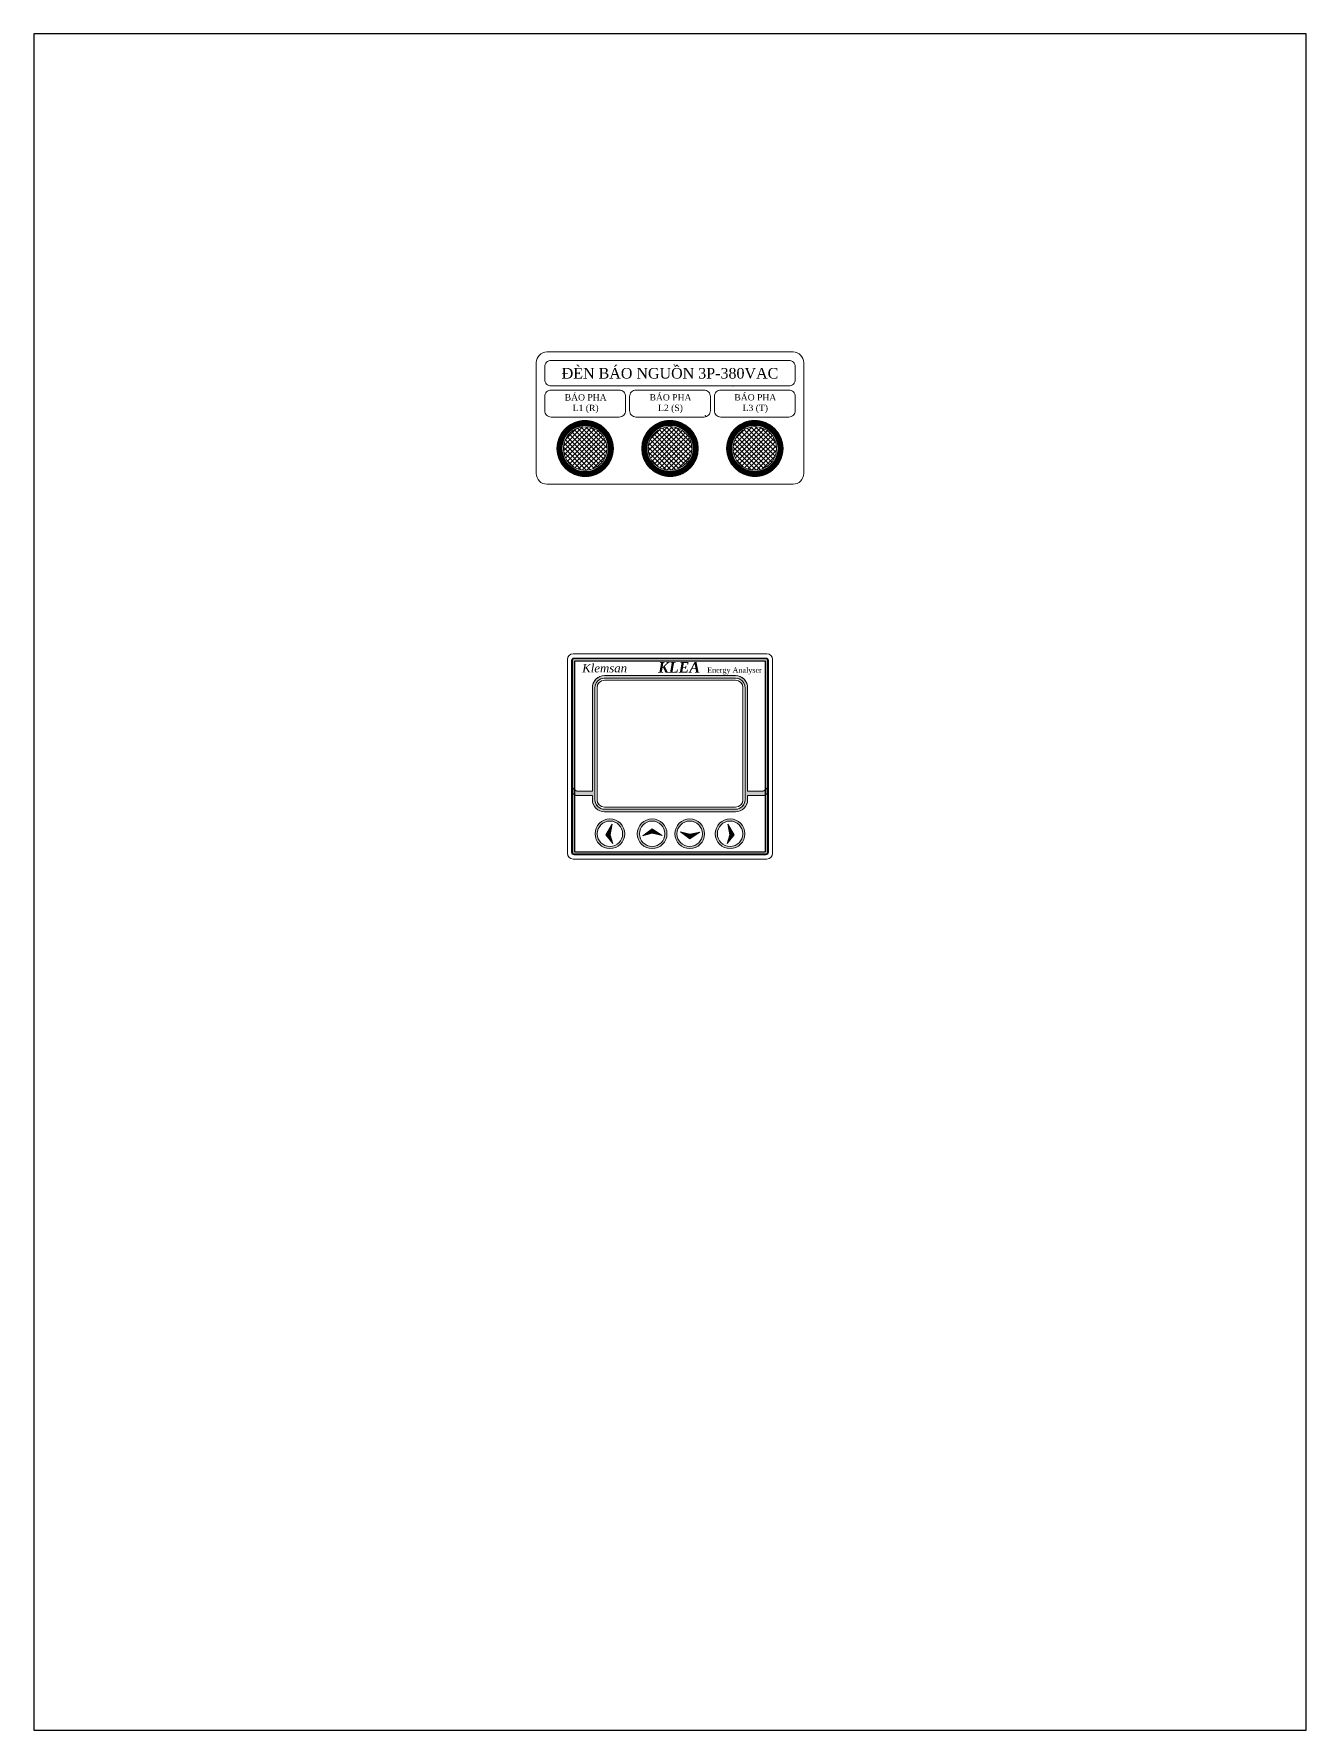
# Model space of a CAD drawing. Extents: x 223136 to 348136, y -32544 to -4064.
# Drawn here: x 240562 to 241162, y -30176 to -29376 of the extents above; entities that cross this region are included whole.
import ezdxf

# ---------------------------------------------------------------- set-up
doc = ezdxf.new("R2010")
doc.units = 0
doc.header["$LTSCALE"] = 20
doc.header["$MEASUREMENT"] = 0
doc.layers.add('0 @ 1', color=7, linetype='Continuous')
doc.layers.add('6', color=6, linetype='Continuous')
for name, color, linetype, lineweight in [('0.00', 7, 'Continuous', 0), ('kich thuoc', 140, 'Continuous', 0), ('Lo khoet', 10, 'Continuous', 30), ('PDF8_PDF16_0.00', 7, 'Continuous', 0)]:
    doc.layers.add(name, color=color, linetype=linetype, lineweight=lineweight)

# ---------------------------------------------------------------- blocks, each defined once
blk = doc.blocks.new('KLEA_KLEMSAN')
at = {"lineweight": 5}
h = blk.add_hatch(color=256, dxfattribs=at)
h.dxf.hatch_style = 1
h.paths.add_polyline_path([(94.8, -62.69), (94.8, -60.09), (92.64, -61.88, -0.174713), (92.05, -62.09), (85, -62.09), (85, -13.28, 0.414214), (79.31, -7.59), (17.49, -7.59, 0.414214), (11.8, -13.28), (11.8, -62.09), (4.75, -62.09, -0.174713), (4.16, -61.88), (2, -60.09), (2, -62.69), (3.44, -63.88, 0.174713), (4.03, -64.09), (11.8, -64.09), (11.8, -66.1, 0.414214), (17.49, -71.79), (79.31, -71.79, 0.414214), (85, -66.1), (85, -64.09), (92.77, -64.09, 0.174713), (93.36, -63.88)])
h.paths.add_polyline_path([(83.8, -66.1, -0.414214), (79.31, -70.59), (17.49, -70.59, -0.414214), (13, -66.1), (13, -13.28, -0.414214), (17.49, -8.79), (79.31, -8.79, -0.414214), (83.8, -13.28)], flags=16)
h.paths.add_polyline_path([(82.8, -66.1, -0.414214), (79.31, -69.59), (17.49, -69.59, -0.414214), (14, -66.1), (14, -13.28, -0.414214), (17.49, -9.79), (79.31, -9.79, -0.414214), (82.8, -13.28)], flags=0)
h = blk.add_hatch(color=256, dxfattribs=at)
h.dxf.hatch_style = 1
h.paths.add_polyline_path([(13.06, -82.18, 1), (27.06, -82.18, 1)])
h.paths.add_polyline_path([(26.06, -82.18, -1), (14.06, -82.18, -1)], flags=16)
h = blk.add_hatch(color=256, dxfattribs=at)
h.dxf.hatch_style = 1
h.paths.add_polyline_path([(21.14, -77.64), (18.11, -82.7), (21.39, -86.75), (20.21, -82.67)])
h = blk.add_hatch(color=256, dxfattribs=at)
h.dxf.hatch_style = 1
h.paths.add_polyline_path([(32.98, -82.18, 1), (46.98, -82.18, 1)])
h.paths.add_polyline_path([(45.98, -82.18, -1), (33.98, -82.18, -1)], flags=16)
h = blk.add_hatch(color=256, dxfattribs=at)
h.dxf.hatch_style = 1
h.paths.add_polyline_path([(44.68, -82.99), (39.99, -79.82), (35.57, -83.1), (40.04, -81.94)])
h = blk.add_hatch(color=256, dxfattribs=at)
h.dxf.hatch_style = 1
h.paths.add_polyline_path([(50.7, -82.18, 1), (64.7, -82.18, 1)])
h.paths.add_polyline_path([(63.7, -82.18, -1), (51.7, -82.18, -1)], flags=16)
h = blk.add_hatch(color=256, dxfattribs=at)
h.dxf.hatch_style = 1
h.paths.add_polyline_path([(69.74, -82.18, 1), (83.74, -82.18, 1)])
h.paths.add_polyline_path([(82.74, -82.18, -1), (70.74, -82.18, -1)], flags=16)
h = blk.add_hatch(color=256, dxfattribs=at)
h.dxf.hatch_style = 1
h.paths.add_polyline_path([(76.59, -82.67), (75.41, -86.75), (78.69, -82.7), (75.66, -77.64)])
h = blk.add_hatch(color=256, dxfattribs=at)
h.dxf.hatch_style = 1
h.paths.add_polyline_path([(57.76, -82.42), (53.28, -81.27), (57.71, -84.55), (62.4, -81.37)])
for p, q in [((79.31, -7.59), (17.49, -7.59)), ((11.8, -13.28), (11.8, -62.09)), ((13, -66.1), (13, -13.28)), ((14, -13.28), (14, -66.1)), ((17.49, -8.79), (79.31, -8.79)), ((79.31, -9.79), (17.49, -9.79)), ((82.8, -66.1), (82.8, -13.28)), ((83.8, -13.28), (83.8, -66.1)), ((85, -62.09), (85, -13.28)), ((2, -60.09), (4.16, -61.88)), ((2, -62.69), (3.44, -63.88)), ((11.8, -62.09), (4.75, -62.09)), ((85, -62.09), (92.05, -62.09)), ((94.8, -60.09), (92.64, -61.88)), ((94.8, -62.69), (93.36, -63.88)), ((11.8, -64.09), (4.03, -64.09)), ((11.8, -64.09), (11.8, -66.1)), ((79.31, -69.59), (17.49, -69.59)), ((79.31, -70.59), (17.49, -70.59)), ((17.49, -71.79), (79.31, -71.79)), ((85, -66.1), (85, -64.09)), ((85, -64.09), (92.77, -64.09))]:
    blk.add_line(p, q, dxfattribs=at)
for points in [[(0, 0), (0, -91.38)], [(94.09, 2.71), (2.71, 2.71)], [(93.6, 0.71), (3.2, 0.71)], [(93.6, 0.71), (3.2, 0.71)], [(93.6, 0.71), (3.2, 0.71)], [(96.8, -91.38), (96.8, 0)], [(2, -0.49), (2, -90.89)], [(2, -0.49), (2, -90.89)], [(2, -0.49), (2, -90.89)], [(94.8, -90.89), (94.8, -0.49)], [(94.8, -90.89), (94.8, -0.49)], [(94.8, -90.89), (94.8, -0.49)], [(18.11, -82.7), (21.14, -77.64), (20.21, -82.67), (21.39, -86.75), (18.11, -82.7)], [(39.99, -79.82), (44.68, -82.99), (40.04, -81.94), (35.57, -83.1), (39.99, -79.82)], [(78.69, -82.7), (75.66, -77.64), (76.59, -82.67), (75.41, -86.75), (78.69, -82.7)], [(57.71, -84.55), (62.4, -81.37), (57.76, -82.42), (53.28, -81.27), (57.71, -84.55)], [(2.71, -94.09), (94.09, -94.09)], [(3.2, -92.09), (93.6, -92.09)], [(3.2, -92.09), (93.6, -92.09)], [(3.2, -92.09), (93.6, -92.09)]]:
    blk.add_lwpolyline(points, dxfattribs=at)
for points in [[(94.8, -60.09), (92.64, -61.88, -0.174713), (92.05, -62.09), (85, -62.09), (85, -13.28, 0.414214), (79.31, -7.59), (17.49, -7.59, 0.414214), (11.8, -13.28), (11.8, -62.09), (4.75, -62.09, -0.174713), (4.16, -61.88), (2, -60.09), (2, -62.69), (3.44, -63.88, 0.174713), (4.03, -64.09), (11.8, -64.09), (11.8, -66.1, 0.414214), (17.49, -71.79), (79.31, -71.79, 0.414214), (85, -66.1), (85, -64.09), (92.77, -64.09, 0.174713), (93.36, -63.88), (94.8, -62.69)], [(83.8, -13.28, 0.414214), (79.31, -8.79), (17.49, -8.79, 0.414214), (13, -13.28), (13, -66.1, 0.414214), (17.49, -70.59), (79.31, -70.59, 0.414214), (83.8, -66.1)], [(13, -13.28, -0.414214), (17.49, -8.79), (79.31, -8.79, -0.414214), (83.8, -13.28), (83.8, -66.1, -0.414214), (79.31, -70.59), (17.49, -70.59, -0.414214), (13, -66.1)], [(83.8, -66.1, -0.414214), (79.31, -70.59), (17.49, -70.59, -0.414214), (13, -66.1), (13, -13.28, -0.414214), (17.49, -8.79), (79.31, -8.79, -0.414214), (83.8, -13.28)], [(82.8, -13.28, 0.414214), (79.31, -9.79), (17.49, -9.79, 0.414214), (14, -13.28), (14, -66.1, 0.414214), (17.49, -69.59), (79.31, -69.59, 0.414214), (82.8, -66.1)], [(14, -13.28, -0.414214), (17.49, -9.79), (79.31, -9.79, -0.414214), (82.8, -13.28), (82.8, -66.1, -0.414214), (79.31, -69.59), (17.49, -69.59, -0.414214), (14, -66.1)], [(82.8, -66.1, -0.414214), (79.31, -69.59), (17.49, -69.59, -0.414214), (14, -66.1), (14, -13.28, -0.414214), (17.49, -9.79), (79.31, -9.79, -0.414214), (82.8, -13.28)], [(82.8, -66.1, -0.414214), (79.31, -69.59), (17.49, -69.59, -0.414214), (14, -66.1), (14, -13.28, -0.414214), (17.49, -9.79), (79.31, -9.79, -0.414214), (82.8, -13.28)]]:
    blk.add_lwpolyline(points, format="xyb", close=True, dxfattribs=at)
for centre, radius in [((20.06, -82.18), 7), ((20.06, -82.18), 6), ((39.98, -82.18), 7), ((39.98, -82.18), 6), ((57.7, -82.18), 7), ((57.7, -82.18), 6), ((76.74, -82.18), 7), ((76.74, -82.18), 6)]:
    blk.add_circle(centre, radius, dxfattribs=at)
for centre, radius, start, end in [((2.71, 0), 2.71, 90, 180), ((3.2, -0.49), 1.2, 90, 180), ((93.6, -0.49), 1.2, 0, 90), ((94.09, 0), 2.71, 0, 90), ((17.49, -13.28), 5.69, 90, 180), ((79.31, -13.28), 5.69, 0, 90), ((17.49, -13.28), 4.49, 90, 180), ((17.49, -13.28), 3.49, 90, 180), ((79.31, -13.28), 4.49, 0, 90), ((79.31, -13.28), 3.49, 0, 90), ((4.03, -63.16), 0.928, 230.35887, 270), ((4.75, -61.16), 0.928, 230.35887, 270), ((92.05, -61.16), 0.928, 270, 309.64113), ((92.77, -63.16), 0.928, 270, 309.64113), ((17.49, -66.1), 5.69, 180, 270), ((17.49, -66.1), 4.49, 180, 270), ((17.49, -66.1), 3.49, 180, 270), ((79.31, -66.1), 3.49, 270, 0), ((79.31, -66.1), 5.69, 270, 0), ((79.31, -66.1), 4.49, 270, 0), ((2.71, -91.38), 2.71, 180, 270), ((3.2, -90.89), 1.2, 180, 270), ((93.6, -90.89), 1.2, 270, 0), ((94.09, -91.38), 2.71, 270, 0)]:
    blk.add_arc(centre, radius, start, end, dxfattribs=at)
at = {"lineweight": 5, "char_height": 4, "attachment_point": 1}
for s, width, heights, insert in [('{\\fTimes New Roman|b0|i1|c163|p18;Klemsan}', 20.0532, [0], (7, -2.05)), ('{\\fTimes New Roman|b1|i1|c163|p18;\\H1.25x;KLEA\\fTimes New Roman|b0|i1|c163|p18; \\H0.8x; \\fTimes New Roman|b0|i0|c163|p18;\\H0.625x;Energy Analyser}', 47.836, [5.57], (42.81, -1.2))]:
    blk.add_mtext_dynamic_manual_height_columns(s, width=width, gutter_width=12.5, heights=heights, dxfattribs=dict(at, insert=insert))

msp = doc.modelspace()

# ---------------------------------------------------------------- hatches: boundary and pattern name
h = msp.add_hatch()
h.set_pattern_fill('ANSI31', scale=0.88)
h.set_pattern_definition([(45, (238290.94028, -22679.67447), (-0.077781746, 0.077781746), [])])
h.paths.add_polyline_path([(240835.205, -29571.056, 1), (240808.789, -29571.056, 1)])
h.paths.add_polyline_path([(240832.979, -29571.056, 1), (240811.014, -29571.056, 1)], flags=16)
h.paths.add_polyline_path([(240832.295, -29571.056, 1), (240811.698, -29571.056, 1)], flags=0)
h = msp.add_hatch()
h.set_pattern_fill('ANSI31', scale=0.88)
h.set_pattern_definition([(45, (238330.94362, -22679.63836), (-0.077781746, 0.077781746), [])])
h.paths.add_polyline_path([(240875.208, -29571.02, 1), (240848.792, -29571.02, 1)])
h.paths.add_polyline_path([(240872.983, -29571.02, 1), (240851.017, -29571.02, 1)], flags=16)
h.paths.add_polyline_path([(240872.298, -29571.02, 1), (240851.702, -29571.02, 1)], flags=0)
h = msp.add_hatch()
h.set_pattern_fill('ANSI31', scale=0.88)
h.set_pattern_definition([(45, (238370.94691, -22679.63836), (-0.077781746, 0.077781746), [])])
h.paths.add_polyline_path([(240915.211, -29571.02, 1), (240888.795, -29571.02, 1)])
h.paths.add_polyline_path([(240912.986, -29571.02, 1), (240891.02, -29571.02, 1)], flags=16)
h.paths.add_polyline_path([(240912.301, -29571.02, 1), (240891.705, -29571.02, 1)], flags=0)
at = {"layer": 'kich thuoc'}
h = msp.add_hatch(dxfattribs=at)
h.set_pattern_fill('ANSI37', color=1, scale=0.5)
h.set_pattern_definition([(45, (237036.3666, -31995.976), (-1.122532, 1.122532), []), (135, (237036.3666, -31995.976), (-1.122532, -1.122532), [])])
h.paths.add_polyline_path([(240811.698, -29571.056, 1), (240832.295, -29571.056, 1)])
h = msp.add_hatch(dxfattribs=at)
h.set_pattern_fill('ANSI37', color=2, scale=0.5)
h.set_pattern_definition([(45, (237076.37, -31995.9399), (-1.122532, 1.122532), []), (135, (237076.37, -31995.9399), (-1.122532, -1.122532), [])])
h.paths.add_polyline_path([(240851.702, -29571.02, 1), (240872.298, -29571.02, 1)])
h = msp.add_hatch(dxfattribs=at)
h.set_pattern_fill('ANSI37', color=4, scale=0.5)
h.set_pattern_definition([(45, (237116.3733, -31995.9399), (-1.122532, 1.122532), []), (135, (237116.3733, -31995.9399), (-1.122532, -1.122532), [])])
h.paths.add_polyline_path([(240891.705, -29571.02, 1), (240912.301, -29571.02, 1)])

# ---------------------------------------------------------------- linework, layer by layer
at = {"color": 242, "true_color": 0xcd2027}
msp.add_lwpolyline([(240562, -30175.5), (241162, -30175.5), (241162, -29375.5), (240562, -29375.5)], close=True, dxfattribs=at)
at = {"lineweight": 0}
for points in [[(240803.93, -29525.5), (240920.07, -29525.5, -0.4142136), (240925.07, -29530.5), (240925.07, -29582.869, -0.4142136), (240920.07, -29587.869), (240803.93, -29587.869, -0.4142136), (240798.93, -29582.869), (240798.93, -29530.5, -0.4142136)], [(240805.93, -29529.5), (240918.07, -29529.5, -0.4142136), (240921.07, -29532.5), (240921.07, -29538.5, -0.4142136), (240918.07, -29541.5), (240805.93, -29541.5, -0.4142136), (240802.93, -29538.5), (240802.93, -29532.5, -0.4142136)], [(240805.93, -29556.186), (240838.063, -29556.186, 0.4142136), (240841.063, -29553.186), (240841.063, -29546.5, 0.4142136), (240838.063, -29543.5), (240805.93, -29543.5, 0.4142136), (240802.93, -29546.5), (240802.93, -29553.186, 0.4142136)], [(240845.933, -29556.186), (240878.067, -29556.186, 0.4142136), (240881.067, -29553.186), (240881.067, -29546.5, 0.4142136), (240878.067, -29543.5), (240845.933, -29543.5, 0.4142136), (240842.933, -29546.5), (240842.933, -29553.186, 0.4142136)], [(240885.937, -29556.186), (240918.07, -29556.186, 0.4142136), (240921.07, -29553.186), (240921.07, -29546.5, 0.4142136), (240918.07, -29543.5), (240885.937, -29543.5, 0.4142136), (240882.937, -29546.5), (240882.937, -29553.186, 0.4142136)]]:
    msp.add_lwpolyline(points, format="xyb", close=True, dxfattribs=at)
at = {"color": 1, "linetype": 'ByBlock'}
for points in [[(240816, -29762.269), (240908, -29762.269), (240908, -29670.269), (240816, -29670.269)], [(240817, -29761.269), (240907, -29761.269), (240907, -29671.269), (240817, -29671.269)]]:
    msp.add_lwpolyline(points, close=True, dxfattribs=at)
at = {"color": 7}
for centre in [(240821.997, -29571.056), (240862, -29571.02), (240902.003, -29571.02)]:
    msp.add_circle(centre, 13.2, dxfattribs=at)
at = {"color": 1, "linetype": 'ByBlock'}
for centre in [(240821.997, -29571.056), (240862, -29571.02), (240902.003, -29571.02)]:
    msp.add_circle(centre, 11, dxfattribs=at)
at = {"lineweight": 0}
for p in [(240891.737, -29541.5), (240878.733, -29555.5)]:
    msp.add_point(p, dxfattribs=at)
at = {"layer": '0.00', "color": 7, "lineweight": 30}
for centre in [(240821.997, -29571.056), (240862, -29571.02), (240902.003, -29571.02)]:
    msp.add_circle(centre, 13.2, dxfattribs=at)
at = {"layer": '6', "color": 2, "linetype": 'ByBlock', "true_color": 0xf1eb1f}
msp.add_line((240862, -29587.869), (240862, -29587.869), dxfattribs=at)
at = {"layer": 'Lo khoet', "linetype": 'Continuous'}
msp.add_lwpolyline([(240817, -29761.269), (240907, -29761.269), (240907, -29671.269), (240817, -29671.269)], close=True, dxfattribs=at)
at = {"layer": 'PDF8_PDF16_0.00', "lineweight": 20}
for centre, radius in [((240821.997, -29571.056), 13.208), ((240821.997, -29571.056), 13.208), ((240821.997, -29571.056), 13.208), ((240821.997, -29571.056), 13.208), ((240862, -29571.02), 13.208), ((240862, -29571.02), 13.208), ((240862, -29571.02), 13.208), ((240862, -29571.02), 13.208), ((240902.003, -29571.02), 13.208), ((240902.003, -29571.02), 13.208), ((240902.003, -29571.02), 13.208), ((240902.003, -29571.02), 13.208), ((240821.997, -29571.056), 10.983), ((240821.997, -29571.056), 10.298), ((240862, -29571.02), 10.983), ((240862, -29571.02), 10.298), ((240902.003, -29571.02), 10.983), ((240902.003, -29571.02), 10.298)]:
    msp.add_circle(centre, radius, dxfattribs=at)

# ---------------------------------------------------------------- block references
at = {"lineweight": 5}
msp.add_blockref('KLEA_KLEMSAN', (240813.6, -29670.579), dxfattribs=at)

# ---------------------------------------------------------------- texts
at = {"layer": '0 @ 1', "lineweight": 0, "attachment_point": 5}
for s, width, insert, char_height in [('{\\fTimes New Roman|b0|i0|c0|p18;ĐÈN BÁO NGUỒN 3P-380VAC}', 118.13094, (240862, -29535.61), 5), ('{\\fTimes New Roman|b0|i0|c0|p18;BÁO PHA\\PL1 (R)}', 22, (240822.225, -29549.891), 3), ('{\\fTimes New Roman|b0|i0|c0|p18;BÁO PHA\\PL2 (S)}', 50.43476, (240862.23, -29549.875), 3), ('{\\fTimes New Roman|b0|i0|c0|p18;BÁO PHA\\PL3 (T)}', 47.00262, (240902.233, -29549.875), 3)]:
    msp.add_mtext_dynamic_manual_height_columns(s, width=width, gutter_width=12.5, heights=[13.68], dxfattribs=dict(at, insert=insert, char_height=char_height))

doc.saveas('drawing.dxf')
